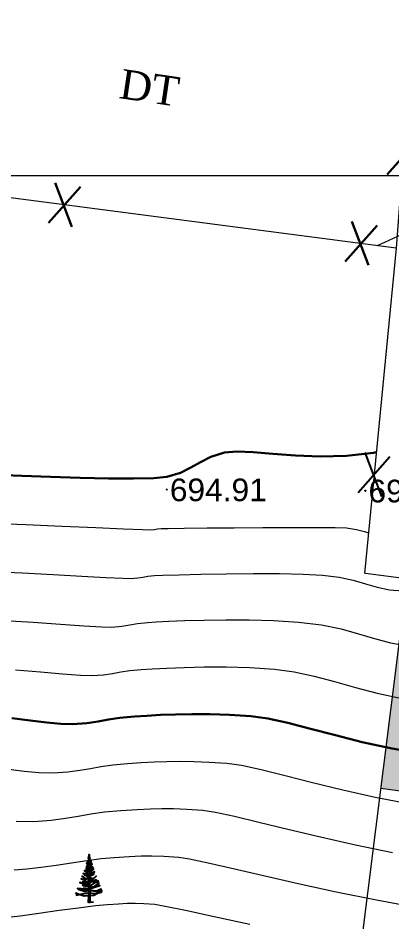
# Model space of a CAD drawing. Header units: feet. Extents: x 3381 to 683784, y 675186 to 4376258.
# Drawn here: x 682644.05 to 682660.53, y 4375720.77 to 4375760.65 of the extents above; entities that cross this region are included whole.
import ezdxf

# ---------------------------------------------------------------- set-up
doc = ezdxf.new("R2010")
doc.units = ezdxf.units.FT
doc.header["$MEASUREMENT"] = 0
doc.header["$PDMODE"] = 34
doc.header["$PDSIZE"] = 0.01
doc.layers.get('0').update_dxf_attribs({"linetype": 'CONTINUOUS'})
for name, color, linetype in [('0_Point_Height', 2, 'CONTINUOUS'), ('0_Point_Point', 7, 'CONTINUOUS'), ('Aqaclar', 3, 'CONTINUOUS'), ('Yazilar', 7, 'CONTINUOUS')]:
    doc.layers.add(name, color=color, linetype=linetype)
for name, color, linetype, lineweight in [('ANA HORIZONTAL', 24, 'CONTINUOUS', 30), ('das tikili', 5, 'CONTINUOUS', 0), ('HORIZANTAL', 24, 'CONTINUOUS', 13), ('km setka', 170, 'CONTINUOUS', 15)]:
    doc.layers.add(name, color=color, linetype=linetype, lineweight=lineweight)
doc.styles.get("Standard").update_dxf_attribs({"font": 'arial.ttf', "height": 2})
pattern_1 = [(90, (1766.15535, 840.54114), (-0.707106781, 0.707106781), [0.1875, -1.226713563]), (45, (1766.1554, 840.5411), (-0.70710678119, 0.70710678119), [0.1875, -0.8125]), (135, (1766.1554, 840.5411), (-0.70710678119, -0.70710678119), [0.1875, -0.8125])]

msp = doc.modelspace()

# ---------------------------------------------------------------- hatches: boundary and pattern name
at = {"lineweight": 25}
h = msp.add_hatch(dxfattribs=at)
h.set_pattern_fill('GRASS', color=3)
h.set_pattern_definition(pattern_1)
edge = h.paths.add_edge_path(flags=16)
edge.add_arc((682579.126, 4375717.036), 3.56, 0, 360)
edge = h.paths.add_edge_path()
edge.add_line((682581.918, 4375719.244), (682586.455, 4375718.637))
edge.add_line((682586.455, 4375718.637), (682586.842, 4375721.526))
edge.add_line((682586.842, 4375721.526), (682579.516, 4375722.515))
edge.add_line((682579.516, 4375722.515), (682581.657, 4375738.371))
edge.add_line((682581.657, 4375738.371), (682590.03, 4375737.24))
edge.add_line((682590.03, 4375737.24), (682590.757, 4375742.624))
edge.add_line((682590.757, 4375742.624), (682586.105, 4375743.295))
edge.add_line((682586.105, 4375743.295), (682586.919, 4375748.936))
edge.add_line((682586.919, 4375748.936), (682595.041, 4375747.783))
edge.add_line((682595.041, 4375747.783), (682598.787, 4375774.898))
edge.add_line((682598.787, 4375774.898), (682598.88, 4375775.588))
edge.add_line((682598.88, 4375775.588), (682598.609, 4375775.095))
edge.add_line((682598.609, 4375775.095), (682561.072, 4375701.765))
edge.add_line((682561.072, 4375701.765), (682652.667, 4375673.889))
edge.add_line((682652.667, 4375673.889), (682684.525, 4375754.529))
edge.add_line((682684.525, 4375754.529), (682677.414, 4375757.25))
edge.add_line((682677.414, 4375757.25), (682675.66, 4375752.667))
edge.add_line((682675.66, 4375752.667), (682667.296, 4375755.6))
edge.add_arc((682826.725, 4375690.715), 172.127, 157.85455, 159.31778)
edge.add_line((682665.691, 4375751.508), (682679.056, 4375749.711))
edge.add_line((682679.056, 4375749.711), (682678.314, 4375744.463))
edge.add_line((682678.314, 4375744.463), (682664.985, 4375746.27))
edge.add_arc((682665.285, 4375743.129), 3.155, 95.4615, 167.5925)
edge.add_line((682662.203, 4375743.807), (682662.203, 4375742.852))
edge.add_line((682662.203, 4375742.852), (682663.87, 4375743.246))
edge.add_line((682663.87, 4375743.246), (682669.462, 4375742.267))
edge.add_line((682669.462, 4375742.267), (682667.512, 4375729.083))
edge.add_line((682667.512, 4375729.083), (682667.293, 4375729.083))
edge.add_line((682667.293, 4375729.083), (682662.203, 4375729.801))
edge.add_line((682662.203, 4375729.801), (682662.815, 4375735.168))
edge.add_line((682662.815, 4375735.168), (682667.918, 4375734.469))
edge.add_line((682667.918, 4375734.469), (682668.269, 4375737.031))
edge.add_line((682668.269, 4375737.031), (682663.089, 4375737.741))
edge.add_line((682663.089, 4375737.741), (682663.684, 4375742.829))
edge.add_line((682663.684, 4375742.829), (682662.104, 4375742.62))
edge.add_line((682662.104, 4375742.62), (682660.048, 4375726.654))
edge.add_line((682660.048, 4375726.654), (682668.784, 4375725.445))
edge.add_line((682668.784, 4375725.445), (682667.953, 4375718.089))
edge.add_line((682667.953, 4375718.089), (682659.17, 4375719.305))
edge.add_line((682659.17, 4375719.305), (682658.791, 4375716.654))
edge.add_line((682658.791, 4375716.654), (682652.663, 4375717.458))
edge.add_arc((682652.227, 4375707.467), 10, 87.4993, 110.7786)
edge.add_line((682648.679, 4375716.817), (682658.429, 4375715.391))
edge.add_line((682658.429, 4375715.391), (682657.802, 4375711.896))
edge.add_line((682657.802, 4375711.896), (682654.491, 4375712.422))
edge.add_line((682654.491, 4375712.422), (682654.885, 4375715.496))
edge.add_line((682654.885, 4375715.496), (682652.353, 4375715.831))
edge.add_line((682652.353, 4375715.831), (682651.948, 4375712.769))
edge.add_line((682651.948, 4375712.769), (682648.624, 4375713.209))
edge.add_line((682648.624, 4375713.209), (682648.977, 4375716.307))
edge.add_line((682648.977, 4375716.307), (682648.183, 4375716.613))
edge.add_arc((682652.396, 4375707.255), 10.263, 114.2395, 179.0096)
edge.add_line((682642.135, 4375707.432), (682641.785, 4375704.796))
edge.add_line((682641.785, 4375704.796), (682638.798, 4375705.123))
edge.add_line((682638.798, 4375705.123), (682637.918, 4375700.26))
edge.add_line((682637.918, 4375700.26), (682629.208, 4375701.474))
edge.add_line((682629.208, 4375701.474), (682629.896, 4375706.374))
edge.add_line((682629.896, 4375706.374), (682622.97, 4375707.293))
edge.add_line((682622.97, 4375707.293), (682622.557, 4375704.184))
edge.add_line((682622.557, 4375704.184), (682595.928, 4375707.777))
edge.add_line((682595.928, 4375707.777), (682585.207, 4375709.32))
edge.add_line((682585.207, 4375709.32), (682586.256, 4375717.15))
edge.add_line((682586.256, 4375717.15), (682582.635, 4375717.635))
edge.add_arc((682579.126, 4375717.036), 3.56, 9.688, 38.3434)
h = msp.add_hatch(dxfattribs=at)
h.set_pattern_fill('GRASS', color=3)
h.set_pattern_definition(pattern_1)
edge = h.paths.add_edge_path(flags=16)
edge.add_arc((682579.126, 4375717.036), 3.56, 0, 360)
edge = h.paths.add_edge_path()
edge.add_line((682581.918, 4375719.244), (682586.455, 4375718.637))
edge.add_line((682586.455, 4375718.637), (682586.842, 4375721.526))
edge.add_line((682586.842, 4375721.526), (682579.516, 4375722.515))
edge.add_line((682579.516, 4375722.515), (682581.657, 4375738.371))
edge.add_line((682581.657, 4375738.371), (682590.03, 4375737.24))
edge.add_line((682590.03, 4375737.24), (682590.757, 4375742.624))
edge.add_line((682590.757, 4375742.624), (682586.105, 4375743.295))
edge.add_line((682586.105, 4375743.295), (682586.919, 4375748.936))
edge.add_line((682586.919, 4375748.936), (682595.041, 4375747.783))
edge.add_line((682595.041, 4375747.783), (682598.787, 4375774.898))
edge.add_line((682598.787, 4375774.898), (682598.88, 4375775.588))
edge.add_line((682598.88, 4375775.588), (682598.609, 4375775.095))
edge.add_line((682598.609, 4375775.095), (682561.072, 4375701.765))
edge.add_line((682561.072, 4375701.765), (682652.667, 4375673.889))
edge.add_line((682652.667, 4375673.889), (682684.525, 4375754.529))
edge.add_line((682684.525, 4375754.529), (682677.414, 4375757.25))
edge.add_line((682677.414, 4375757.25), (682675.66, 4375752.667))
edge.add_line((682675.66, 4375752.667), (682667.296, 4375755.6))
edge.add_arc((682826.725, 4375690.715), 172.127, 157.85455, 159.31778)
edge.add_line((682665.691, 4375751.508), (682679.056, 4375749.711))
edge.add_line((682679.056, 4375749.711), (682678.314, 4375744.463))
edge.add_line((682678.314, 4375744.463), (682664.985, 4375746.27))
edge.add_arc((682665.285, 4375743.129), 3.155, 95.4615, 167.5925)
edge.add_line((682662.203, 4375743.807), (682662.203, 4375742.852))
edge.add_line((682662.203, 4375742.852), (682663.87, 4375743.246))
edge.add_line((682663.87, 4375743.246), (682669.462, 4375742.267))
edge.add_line((682669.462, 4375742.267), (682667.512, 4375729.083))
edge.add_line((682667.512, 4375729.083), (682667.293, 4375729.083))
edge.add_line((682667.293, 4375729.083), (682662.203, 4375729.801))
edge.add_line((682662.203, 4375729.801), (682662.815, 4375735.168))
edge.add_line((682662.815, 4375735.168), (682667.918, 4375734.469))
edge.add_line((682667.918, 4375734.469), (682668.269, 4375737.031))
edge.add_line((682668.269, 4375737.031), (682663.089, 4375737.741))
edge.add_line((682663.089, 4375737.741), (682663.684, 4375742.829))
edge.add_line((682663.684, 4375742.829), (682662.104, 4375742.62))
edge.add_line((682662.104, 4375742.62), (682660.048, 4375726.654))
edge.add_line((682660.048, 4375726.654), (682668.784, 4375725.445))
edge.add_line((682668.784, 4375725.445), (682667.953, 4375718.089))
edge.add_line((682667.953, 4375718.089), (682659.17, 4375719.305))
edge.add_line((682659.17, 4375719.305), (682658.791, 4375716.654))
edge.add_line((682658.791, 4375716.654), (682652.663, 4375717.458))
edge.add_arc((682652.227, 4375707.467), 10, 87.4993, 110.7786)
edge.add_line((682648.679, 4375716.817), (682658.429, 4375715.391))
edge.add_line((682658.429, 4375715.391), (682657.802, 4375711.896))
edge.add_line((682657.802, 4375711.896), (682654.491, 4375712.422))
edge.add_line((682654.491, 4375712.422), (682654.885, 4375715.496))
edge.add_line((682654.885, 4375715.496), (682652.353, 4375715.831))
edge.add_line((682652.353, 4375715.831), (682651.948, 4375712.769))
edge.add_line((682651.948, 4375712.769), (682648.624, 4375713.209))
edge.add_line((682648.624, 4375713.209), (682648.977, 4375716.307))
edge.add_line((682648.977, 4375716.307), (682648.183, 4375716.613))
edge.add_arc((682652.396, 4375707.255), 10.263, 114.2395, 179.0096)
edge.add_line((682642.135, 4375707.432), (682641.785, 4375704.796))
edge.add_line((682641.785, 4375704.796), (682638.798, 4375705.123))
edge.add_line((682638.798, 4375705.123), (682637.918, 4375700.26))
edge.add_line((682637.918, 4375700.26), (682629.208, 4375701.474))
edge.add_line((682629.208, 4375701.474), (682629.896, 4375706.374))
edge.add_line((682629.896, 4375706.374), (682622.97, 4375707.293))
edge.add_line((682622.97, 4375707.293), (682623.404, 4375710.567))
edge.add_arc((682620.431, 4375710.962), 3, 352.4412, 442.1402)
edge.add_line((682620.841, 4375713.934), (682608.946, 4375715.58))
edge.add_line((682608.946, 4375715.58), (682607.684, 4375706.157))
edge.add_line((682607.684, 4375706.157), (682600.38, 4375707.136))
edge.add_line((682600.38, 4375707.136), (682601.634, 4375716.585))
edge.add_line((682601.634, 4375716.585), (682598.619, 4375717.007))
edge.add_line((682598.619, 4375717.007), (682597.358, 4375707.502))
edge.add_line((682597.358, 4375707.502), (682595.928, 4375707.777))
edge.add_line((682595.928, 4375707.777), (682585.207, 4375709.32))
edge.add_line((682585.207, 4375709.32), (682586.256, 4375717.15))
edge.add_line((682586.256, 4375717.15), (682582.635, 4375717.635))
edge.add_arc((682579.126, 4375717.036), 3.56, 9.688, 38.3434)

# ---------------------------------------------------------------- linework, layer by layer
at = {"color": 1, "lineweight": 30}
for p, q in [((682660.325, 4375753.748, -686.994), (682661.728, 4375755.337, -686.994)), ((682645.69, 4375753.379, 10.506), (682646.427, 4375751.446, -686.994)), ((682645.398, 4375751.61, -686.994), (682646.801, 4375753.199, -686.994)), ((682658.478, 4375749.909, -686.994), (682659.881, 4375751.498, -686.994)), ((682658.77, 4375751.678, 10.506), (682659.507, 4375749.745, -686.994))]:
    msp.add_line(p, q, dxfattribs=at)
at = {"color": 1, "lineweight": 25}
for p, q in [((682659.336, 4375741.48, 10.506), (682660.073, 4375739.547, -686.994)), ((682659.044, 4375739.711, -686.994), (682660.447, 4375741.299, -686.994))]:
    msp.add_line(p, q, dxfattribs=at)
at = {"color": 7, "lineweight": 18, "elevation": -686.994}
msp.add_lwpolyline([(682658.791, 4375716.654), (682662.203, 4375743.807, -0.312203), (682664.754, 4375746.216), (682664.985, 4375746.27)], format="xyb", dxfattribs=at)
at = {"color": 7, "lineweight": 18, "elevation": -443.823}
msp.add_lwpolyline([(682659.125, 4375719.311), (682667.953, 4375718.089), (682668.784, 4375725.445), (682660.048, 4375726.654)], dxfattribs=at)
at = {"linetype": 'Continuous'}
msp.add_open_spline([(682648.382, 4375847.878, -686.994), (682650.614, 4375843.989, -686.994), (682656.965, 4375832.368, -686.994), (682666.51, 4375816.796, -686.994), (682675.638, 4375799.393, -686.994), (682689.053, 4375780.871, -686.994), (682705.652, 4375766.582, -686.994), (682717.187, 4375751.746, -686.994), (682725.117, 4375741.263, -686.994), (682735.087, 4375730.764, -686.994), (682742.274, 4375721.73, -686.994), (682745.539, 4375717.532, -686.994)], degree=3, knots=[69.601534, 69.601534, 69.601534, 69.601534, 83.054979, 109.290717, 124.392744, 141.962718, 177.533008, 189.558821, 198.276488, 216.955448, 232.906343, 232.906343, 232.906343, 232.906343], dxfattribs=at)
at = {"layer": '0_Point_Point'}
for p in [(682650.607, 4375739.847, 7.921), (682659.363, 4375739.795, 7.902)]:
    msp.add_point(p, dxfattribs=at)
at = {"layer": 'ANA HORIZONTAL', "color": 32, "lineweight": 30}
for points, elevation in [([(682643.069, 4375740.49), (682644.216, 4375740.446), (682645.483, 4375740.402), (682646.784, 4375740.364), (682648.034, 4375740.339), (682649.145, 4375740.334), (682650.032, 4375740.357), (682650.608, 4375740.414), (682651.212, 4375740.588), (682651.674, 4375740.815), (682652.088, 4375741.062), (682652.55, 4375741.296), (682653.153, 4375741.485), (682653.694, 4375741.531), (682654.415, 4375741.5), (682655.288, 4375741.429), (682656.284, 4375741.355), (682657.375, 4375741.312), (682658.532, 4375741.339), (682659.728, 4375741.472), (682659.845, 4375741.498)], 8.006), ([(682643.78, 4375729.756), (682644.587, 4375729.66), (682645.313, 4375729.569), (682645.942, 4375729.506), (682646.458, 4375729.493), (682647.09, 4375729.541), (682647.59, 4375729.614), (682648.045, 4375729.696), (682648.545, 4375729.774), (682649.178, 4375729.834), (682649.725, 4375729.869), (682650.328, 4375729.901), (682650.992, 4375729.927), (682651.719, 4375729.94), (682652.512, 4375729.936), (682653.373, 4375729.907), (682654.306, 4375729.85), (682655.058, 4375729.745), (682655.944, 4375729.551), (682656.946, 4375729.295), (682658.046, 4375729.005), (682659.226, 4375728.707), (682660.469, 4375728.431), (682661.755, 4375728.202)], 5.506)]:
    msp.add_lwpolyline(points, dxfattribs=dict(at, elevation=elevation))
at = {"layer": 'Aqaclar', "color": 3, "elevation": -686.994}
msp.add_lwpolyline([(682647.375, 4375721.637), (682647.163, 4375721.63), (682647.167, 4375721.924), (682646.959, 4375721.901), (682646.75, 4375721.976), (682646.599, 4375722.03), (682646.75, 4375721.976), (682646.624, 4375721.949), (682646.75, 4375721.976), (682647.003, 4375722.03), (682647.169, 4375722.037), (682647.167, 4375721.924), (682647.212, 4375721.929), (682647.216, 4375721.632), (682647.212, 4375721.929), (682647.389, 4375721.949), (682647.555, 4375722.043), (682647.724, 4375722.087), (682647.555, 4375722.043), (682647.749, 4375722.152), (682647.555, 4375722.043), (682647.414, 4375722.006), (682647.211, 4375722.036), (682647.212, 4375721.929), (682647.211, 4375722.036), (682647.193, 4375722.038), (682647.169, 4375722.037), (682647.17, 4375722.16), (682647.168, 4375722.16), (682646.997, 4375722.119), (682646.738, 4375722.192), (682646.997, 4375722.119), (682647.168, 4375722.16), (682647.17, 4375722.16), (682647.171, 4375722.206), (682647.161, 4375722.209), (682646.947, 4375722.257), (682647.076, 4375722.228), (682647.003, 4375722.217), (682646.675, 4375722.249), (682647.003, 4375722.217), (682647.076, 4375722.228), (682647.171, 4375722.242), (682647.171, 4375722.206), (682647.171, 4375722.242), (682647.208, 4375722.248), (682647.211, 4375722.036), (682647.21, 4375722.16), (682647.212, 4375722.16), (682647.515, 4375722.128), (682647.717, 4375722.217), (682647.515, 4375722.128), (682647.21, 4375722.16), (682647.208, 4375722.248), (682647.319, 4375722.265), (682647.616, 4375722.476), (682647.354, 4375722.29), (682647.376, 4375722.281), (682647.66, 4375722.379), (682647.376, 4375722.281), (682647.269, 4375722.322), (682647.207, 4375722.332), (682647.208, 4375722.248), (682647.207, 4375722.332), (682647.172, 4375722.337), (682647.171, 4375722.242), (682647.172, 4375722.337), (682646.909, 4375722.379), (682647.172, 4375722.337), (682647.173, 4375722.387), (682647.105, 4375722.387), (682646.782, 4375722.508), (682647.105, 4375722.387), (682647.173, 4375722.387), (682647.174, 4375722.489), (682647.086, 4375722.452), (682646.877, 4375722.5), (682647.086, 4375722.452), (682647.205, 4375722.503), (682647.207, 4375722.387), (682647.173, 4375722.387), (682647.207, 4375722.387), (682647.207, 4375722.332), (682647.207, 4375722.387), (682647.288, 4375722.387), (682647.487, 4375722.52), (682647.578, 4375722.581), (682647.487, 4375722.52), (682647.509, 4375722.516), (682647.604, 4375722.532), (682647.509, 4375722.516), (682647.351, 4375722.541), (682647.324, 4375722.553), (682647.205, 4375722.503), (682647.324, 4375722.553), (682647.502, 4375722.63), (682647.324, 4375722.553), (682647.262, 4375722.581), (682647.37, 4375722.605), (682647.262, 4375722.581), (682647.193, 4375722.613), (682647.204, 4375722.608), (682647.204, 4375722.568), (682647.262, 4375722.581), (682647.204, 4375722.568), (682647.205, 4375722.503), (682647.204, 4375722.568), (682647.175, 4375722.562), (682647.174, 4375722.489), (682647.175, 4375722.562), (682647.079, 4375722.541), (682646.902, 4375722.549), (682647.079, 4375722.541), (682647.175, 4375722.562), (682647.176, 4375722.654), (682647.231, 4375722.646), (682647.204, 4375722.65), (682647.204, 4375722.608), (682647.204, 4375722.65), (682647.176, 4375722.654), (682647.003, 4375722.678), (682646.871, 4375722.784), (682647.003, 4375722.678), (682647.067, 4375722.669), (682647.003, 4375722.63), (682646.833, 4375722.67), (682647.003, 4375722.63), (682647.067, 4375722.669), (682647.177, 4375722.737), (682647.176, 4375722.654), (682647.203, 4375722.65), (682647.203, 4375722.713), (682647.364, 4375722.67), (682647.502, 4375722.792), (682647.364, 4375722.67), (682647.203, 4375722.713), (682647.202, 4375722.794), (682647.389, 4375722.881), (682647.161, 4375722.775), (682646.978, 4375722.84), (682647.161, 4375722.775), (682647.178, 4375722.783), (682647.177, 4375722.737), (682647.179, 4375722.895), (682647.161, 4375722.889), (682647.073, 4375722.881), (682646.928, 4375722.905), (682647.073, 4375722.881), (682647.161, 4375722.889), (682647.179, 4375722.895), (682647.2, 4375722.902), (682647.202, 4375722.794), (682647.2, 4375722.902), (682647.42, 4375722.978), (682647.314, 4375722.941), (682647.389, 4375722.937), (682647.237, 4375722.945), (682647.123, 4375723.002), (682647.18, 4375722.974), (682647.179, 4375722.895), (682647.2, 4375722.902), (682647.199, 4375722.996), (682647.073, 4375722.962), (682646.985, 4375723.035), (682647.073, 4375722.962), (682647.18, 4375722.991), (682647.18, 4375722.974), (682647.18, 4375722.991), (682647.281, 4375723.018), (682647.382, 4375723.099), (682647.281, 4375723.018), (682647.199, 4375722.996), (682647.199, 4375723.037), (682647.231, 4375723.035), (682647.357, 4375723.148), (682647.231, 4375723.035), (682647.199, 4375723.037), (682647.181, 4375723.039), (682647.18, 4375722.991), (682647.181, 4375723.039), (682647.041, 4375723.051), (682647.181, 4375723.039), (682647.181, 4375723.054), (682647.054, 4375723.14), (682647.181, 4375723.054), (682647.183, 4375723.166), (682647.187, 4375723.164), (682647.073, 4375723.213), (682647.187, 4375723.164), (682647.294, 4375723.229), (682647.197, 4375723.17), (682647.199, 4375723.037), (682647.198, 4375723.104), (682647.338, 4375723.197), (682647.198, 4375723.104), (682647.196, 4375723.24), (682647.256, 4375723.253), (682647.313, 4375723.318), (682647.256, 4375723.253), (682647.196, 4375723.24), (682647.184, 4375723.238), (682647.183, 4375723.166), (682647.184, 4375723.238), (682647.142, 4375723.229), (682647.092, 4375723.294), (682647.142, 4375723.229), (682647.184, 4375723.238), (682647.185, 4375723.331), (682647.073, 4375723.358), (682647.206, 4375723.326), (682647.294, 4375723.375), (682647.206, 4375723.326), (682647.195, 4375723.329), (682647.196, 4375723.24), (682647.195, 4375723.329), (682647.194, 4375723.373), (682647.275, 4375723.415), (682647.194, 4375723.373), (682647.193, 4375723.446), (682647.225, 4375723.439), (682647.193, 4375723.446), (682647.142, 4375723.456), (682647.186, 4375723.447), (682647.185, 4375723.331), (682647.185, 4375723.375), (682647.142, 4375723.383), (682647.185, 4375723.375), (682647.186, 4375723.405), (682647.111, 4375723.431), (682647.186, 4375723.405), (682647.186, 4375723.447), (682647.187, 4375723.486), (682647.161, 4375723.496), (682647.193, 4375723.484), (682647.225, 4375723.472), (682647.25, 4375723.439), (682647.237, 4375723.456), (682647.269, 4375723.48), (682647.225, 4375723.448), (682647.237, 4375723.456), (682647.225, 4375723.472), (682647.193, 4375723.484), (682647.193, 4375723.446), (682647.193, 4375723.484), (682647.192, 4375723.546), (682647.231, 4375723.577), (682647.197, 4375723.55), (682647.218, 4375723.537), (682647.197, 4375723.55), (682647.188, 4375723.556), (682647.142, 4375723.585), (682647.188, 4375723.556), (682647.188, 4375723.616), (682647.161, 4375723.65), (682647.188, 4375723.616), (682647.19, 4375723.739), (682647.192, 4375723.553), (682647.192, 4375723.546), (682647.192, 4375723.553), (682647.188, 4375723.556), (682647.187, 4375723.542), (682647.192, 4375723.546), (682647.18, 4375723.537), (682647.187, 4375723.542), (682647.187, 4375723.486)], dxfattribs=at)
at = {"layer": 'das tikili', "color": 32, "lineweight": 9}
msp.add_line((682660.726, 4375750.505, -686.994), (682659.321, 4375736.146, -686.994), dxfattribs=at)
at = {"layer": 'das tikili', "color": 32, "lineweight": 9, "elevation": -686.994}
for points in [[(682661.548, 4375761.473), (682660.726, 4375750.505), (682638.535, 4375753.391)], [(682677.313, 4375733.807), (682659.361, 4375736.141)]]:
    msp.add_lwpolyline(points, dxfattribs=at)
at = {"layer": 'HORIZANTAL', "color": 32, "linetype": 'Continuous', "lineweight": 13}
for points, elevation in [([(682659.879, 4375750.615), (682660.222, 4375750.768), (682661.945, 4375751.558)], 9.006), ([(682642.774, 4375738.37), (682644.391, 4375738.304), (682645.998, 4375738.235), (682647.473, 4375738.17), (682648.695, 4375738.116), (682649.543, 4375738.08), (682649.894, 4375738.068), (682650.061, 4375738.084), (682650.194, 4375738.108), (682650.361, 4375738.127), (682650.668, 4375738.133), (682651.379, 4375738.143), (682652.384, 4375738.153), (682653.575, 4375738.164), (682654.844, 4375738.172), (682656.083, 4375738.177), (682657.181, 4375738.176), (682658.032, 4375738.168), (682658.527, 4375738.152), (682658.968, 4375738.088), (682659.32, 4375737.994), (682659.497, 4375737.943)], 7.506), ([(682642.852, 4375736.233), (682644.238, 4375736.167), (682645.606, 4375736.096), (682646.863, 4375736.028), (682647.916, 4375735.972), (682648.671, 4375735.934), (682649.035, 4375735.924), (682649.325, 4375735.949), (682649.55, 4375735.986), (682649.775, 4375736.024), (682650.065, 4375736.054), (682650.437, 4375736.069), (682651.149, 4375736.09), (682652.109, 4375736.112), (682653.227, 4375736.13), (682654.413, 4375736.14), (682655.576, 4375736.138), (682656.626, 4375736.118), (682657.472, 4375736.076), (682658.211, 4375735.983), (682658.828, 4375735.844), (682659.371, 4375735.687), (682659.885, 4375735.538), (682660.419, 4375735.425), (682661.019, 4375735.374)], 7.006), ([(682643.443, 4375734.068), (682644.72, 4375733.99), (682645.921, 4375733.909), (682646.957, 4375733.839), (682647.738, 4375733.792), (682648.176, 4375733.78), (682648.624, 4375733.819), (682648.973, 4375733.875), (682649.321, 4375733.935), (682649.769, 4375733.981), (682650.139, 4375734.004), (682650.695, 4375734.034), (682651.411, 4375734.066), (682652.259, 4375734.091), (682653.211, 4375734.104), (682654.24, 4375734.098), (682655.318, 4375734.066), (682656.417, 4375734.001), (682657.427, 4375733.879), (682658.29, 4375733.698), (682659.053, 4375733.487), (682659.765, 4375733.275), (682660.473, 4375733.088), (682661.225, 4375732.956)], 6.506), ([(682643.932, 4375731.893), (682645.036, 4375731.8), (682646.015, 4375731.712), (682646.799, 4375731.651), (682647.317, 4375731.637), (682647.818, 4375731.675), (682648.214, 4375731.733), (682648.576, 4375731.798), (682648.972, 4375731.86), (682649.473, 4375731.907), (682649.966, 4375731.938), (682650.607, 4375731.972), (682651.376, 4375732.002), (682652.256, 4375732.021), (682653.226, 4375732.019), (682654.267, 4375731.99), (682655.361, 4375731.925), (682656.228, 4375731.81), (682657.103, 4375731.617), (682657.997, 4375731.373), (682658.921, 4375731.11), (682659.886, 4375730.856), (682660.904, 4375730.64)], 6.006), ([(682643.644, 4375727.516), (682644.32, 4375727.425), (682644.968, 4375727.359), (682645.599, 4375727.349), (682646.248, 4375727.395), (682646.775, 4375727.464), (682647.24, 4375727.544), (682647.705, 4375727.627), (682648.232, 4375727.703), (682648.882, 4375727.761), (682649.483, 4375727.799), (682650.05, 4375727.83), (682650.608, 4375727.852), (682651.182, 4375727.86), (682651.797, 4375727.852), (682652.478, 4375727.825), (682653.251, 4375727.775), (682653.899, 4375727.679), (682654.769, 4375727.489), (682655.826, 4375727.229), (682657.038, 4375726.924), (682658.371, 4375726.599), (682659.791, 4375726.28), (682661.265, 4375725.99)], 5.006), ([(682643.969, 4375725.21), (682644.74, 4375725.205), (682645.509, 4375725.26), (682646.144, 4375725.341), (682646.707, 4375725.437), (682647.26, 4375725.534), (682647.865, 4375725.622), (682648.586, 4375725.688), (682649.297, 4375725.733), (682649.877, 4375725.763), (682650.392, 4375725.777), (682650.906, 4375725.773), (682651.486, 4375725.747), (682652.196, 4375725.699), (682652.749, 4375725.613), (682653.587, 4375725.429), (682654.665, 4375725.17), (682655.944, 4375724.859), (682657.38, 4375724.518), (682658.932, 4375724.169), (682660.559, 4375723.836)], 4.506), ([(682643.881, 4375723.061), (682644.442, 4375723.105), (682645.067, 4375723.18), (682645.73, 4375723.276), (682646.408, 4375723.38), (682647.077, 4375723.479), (682647.712, 4375723.562), (682648.29, 4375723.615), (682648.95, 4375723.656), (682649.475, 4375723.68), (682649.956, 4375723.685), (682650.482, 4375723.667), (682651.14, 4375723.624), (682651.616, 4375723.546), (682652.429, 4375723.372), (682653.532, 4375723.121), (682654.874, 4375722.812), (682656.407, 4375722.466), (682658.081, 4375722.102), (682659.849, 4375721.741), (682661.661, 4375721.402), (682663.468, 4375721.105), (682665.22, 4375720.87), (682666.87, 4375720.718)], 4.006), ([(682643.463, 4375720.958), (682644.143, 4375721.044), (682644.973, 4375721.157), (682645.863, 4375721.281), (682646.723, 4375721.397), (682647.463, 4375721.49), (682647.994, 4375721.542), (682648.478, 4375721.572), (682648.864, 4375721.59), (682649.217, 4375721.593), (682649.602, 4375721.58), (682650.085, 4375721.548), (682650.54, 4375721.47), (682651.435, 4375721.284), (682652.702, 4375721.011), (682654.274, 4375720.672)], 3.506)]:
    msp.add_lwpolyline(points, dxfattribs=dict(at, elevation=elevation))
at = {"layer": 'km setka', "elevation": -686.994, "flags": 128}
msp.add_lwpolyline([(682523.433, 4375753.701), (682715.647, 4375753.701)], dxfattribs=at)

# ---------------------------------------------------------------- texts
at = {"layer": '0_Point_Height', "color": 0}
for s, p in [('694.91', (682650.743, 4375739.333, 7.921)), ('694.90', (682659.499, 4375739.281, 7.902))]:
    msp.add_text(s, height=1, dxfattribs=at).set_placement(p)
at = {"layer": 'Yazilar', "color": 1, "lineweight": 9, "insert": (682648.652, 4375758.412, -686.994), "char_height": 1.3, "width": 0.10588, "attachment_point": 1, "rotation": 351.5862}
msp.add_mtext('{\\fTimes New Roman|b0|i0|c0|p18;DT}', dxfattribs=at)

doc.saveas('drawing.dxf')
